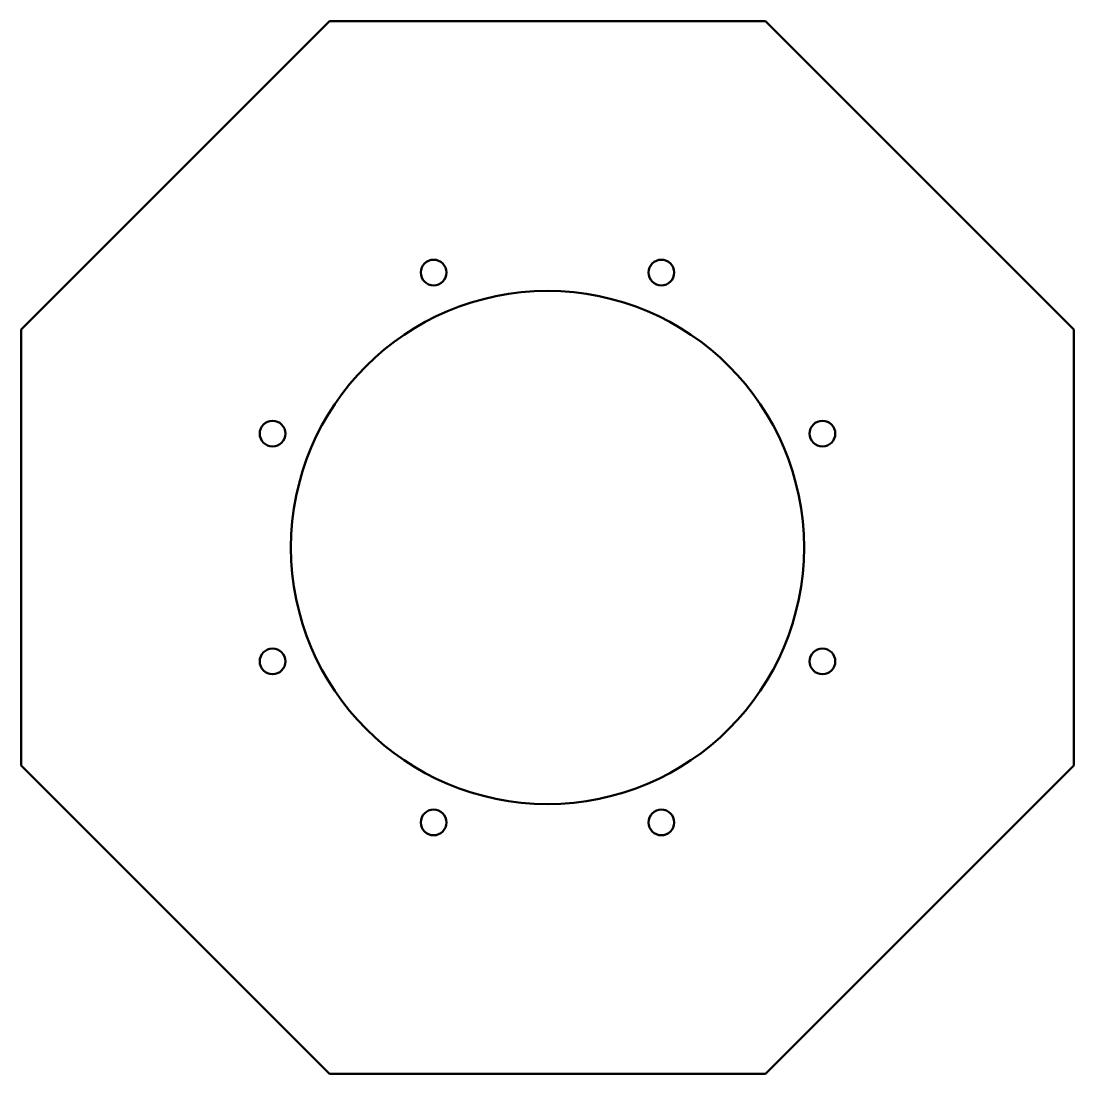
# Model space of a CAD drawing. Header units: millimetres. Extents: x -150 to 363, y 0 to 513.
import ezdxf

# ---------------------------------------------------------------- set-up
doc = ezdxf.new("R2010")
doc.units = ezdxf.units.MM
doc.layers.add('IV_INTERIOR_PROFILES', color=7, linetype='Continuous', lineweight=50)
doc.layers.add('IV_OUTER_PROFILE', color=7, linetype='Continuous', lineweight=50)

msp = doc.modelspace()

# ---------------------------------------------------------------- linework, layer by layer
at = {"layer": 'IV_INTERIOR_PROFILES'}
for centre, radius in [((50.76, 390.46), 6.25), ((161.73, 390.46), 6.25), ((106.25, 256.5), 125), ((-27.72, 311.99), 6.25), ((240.21, 311.99), 6.25), ((-27.72, 201.01), 6.25), ((240.21, 201.01), 6.25), ((50.76, 122.54), 6.25), ((161.73, 122.54), 6.25)]:
    msp.add_circle(centre, radius, dxfattribs=at)
at = {"layer": 'IV_OUTER_PROFILE'}
for p, q in [((212.49, 513), (0, 513)), ((362.75, 362.75), (212.49, 513)), ((0, 513), (-150.25, 362.75)), ((-150.25, 362.75), (-150.25, 150.25)), ((362.75, 150.25), (362.75, 362.75)), ((-150.25, 150.25), (0, 0)), ((212.49, 0), (362.75, 150.25)), ((0, 0), (212.49, 0))]:
    msp.add_line(p, q, dxfattribs=at)

doc.saveas('drawing.dxf')
